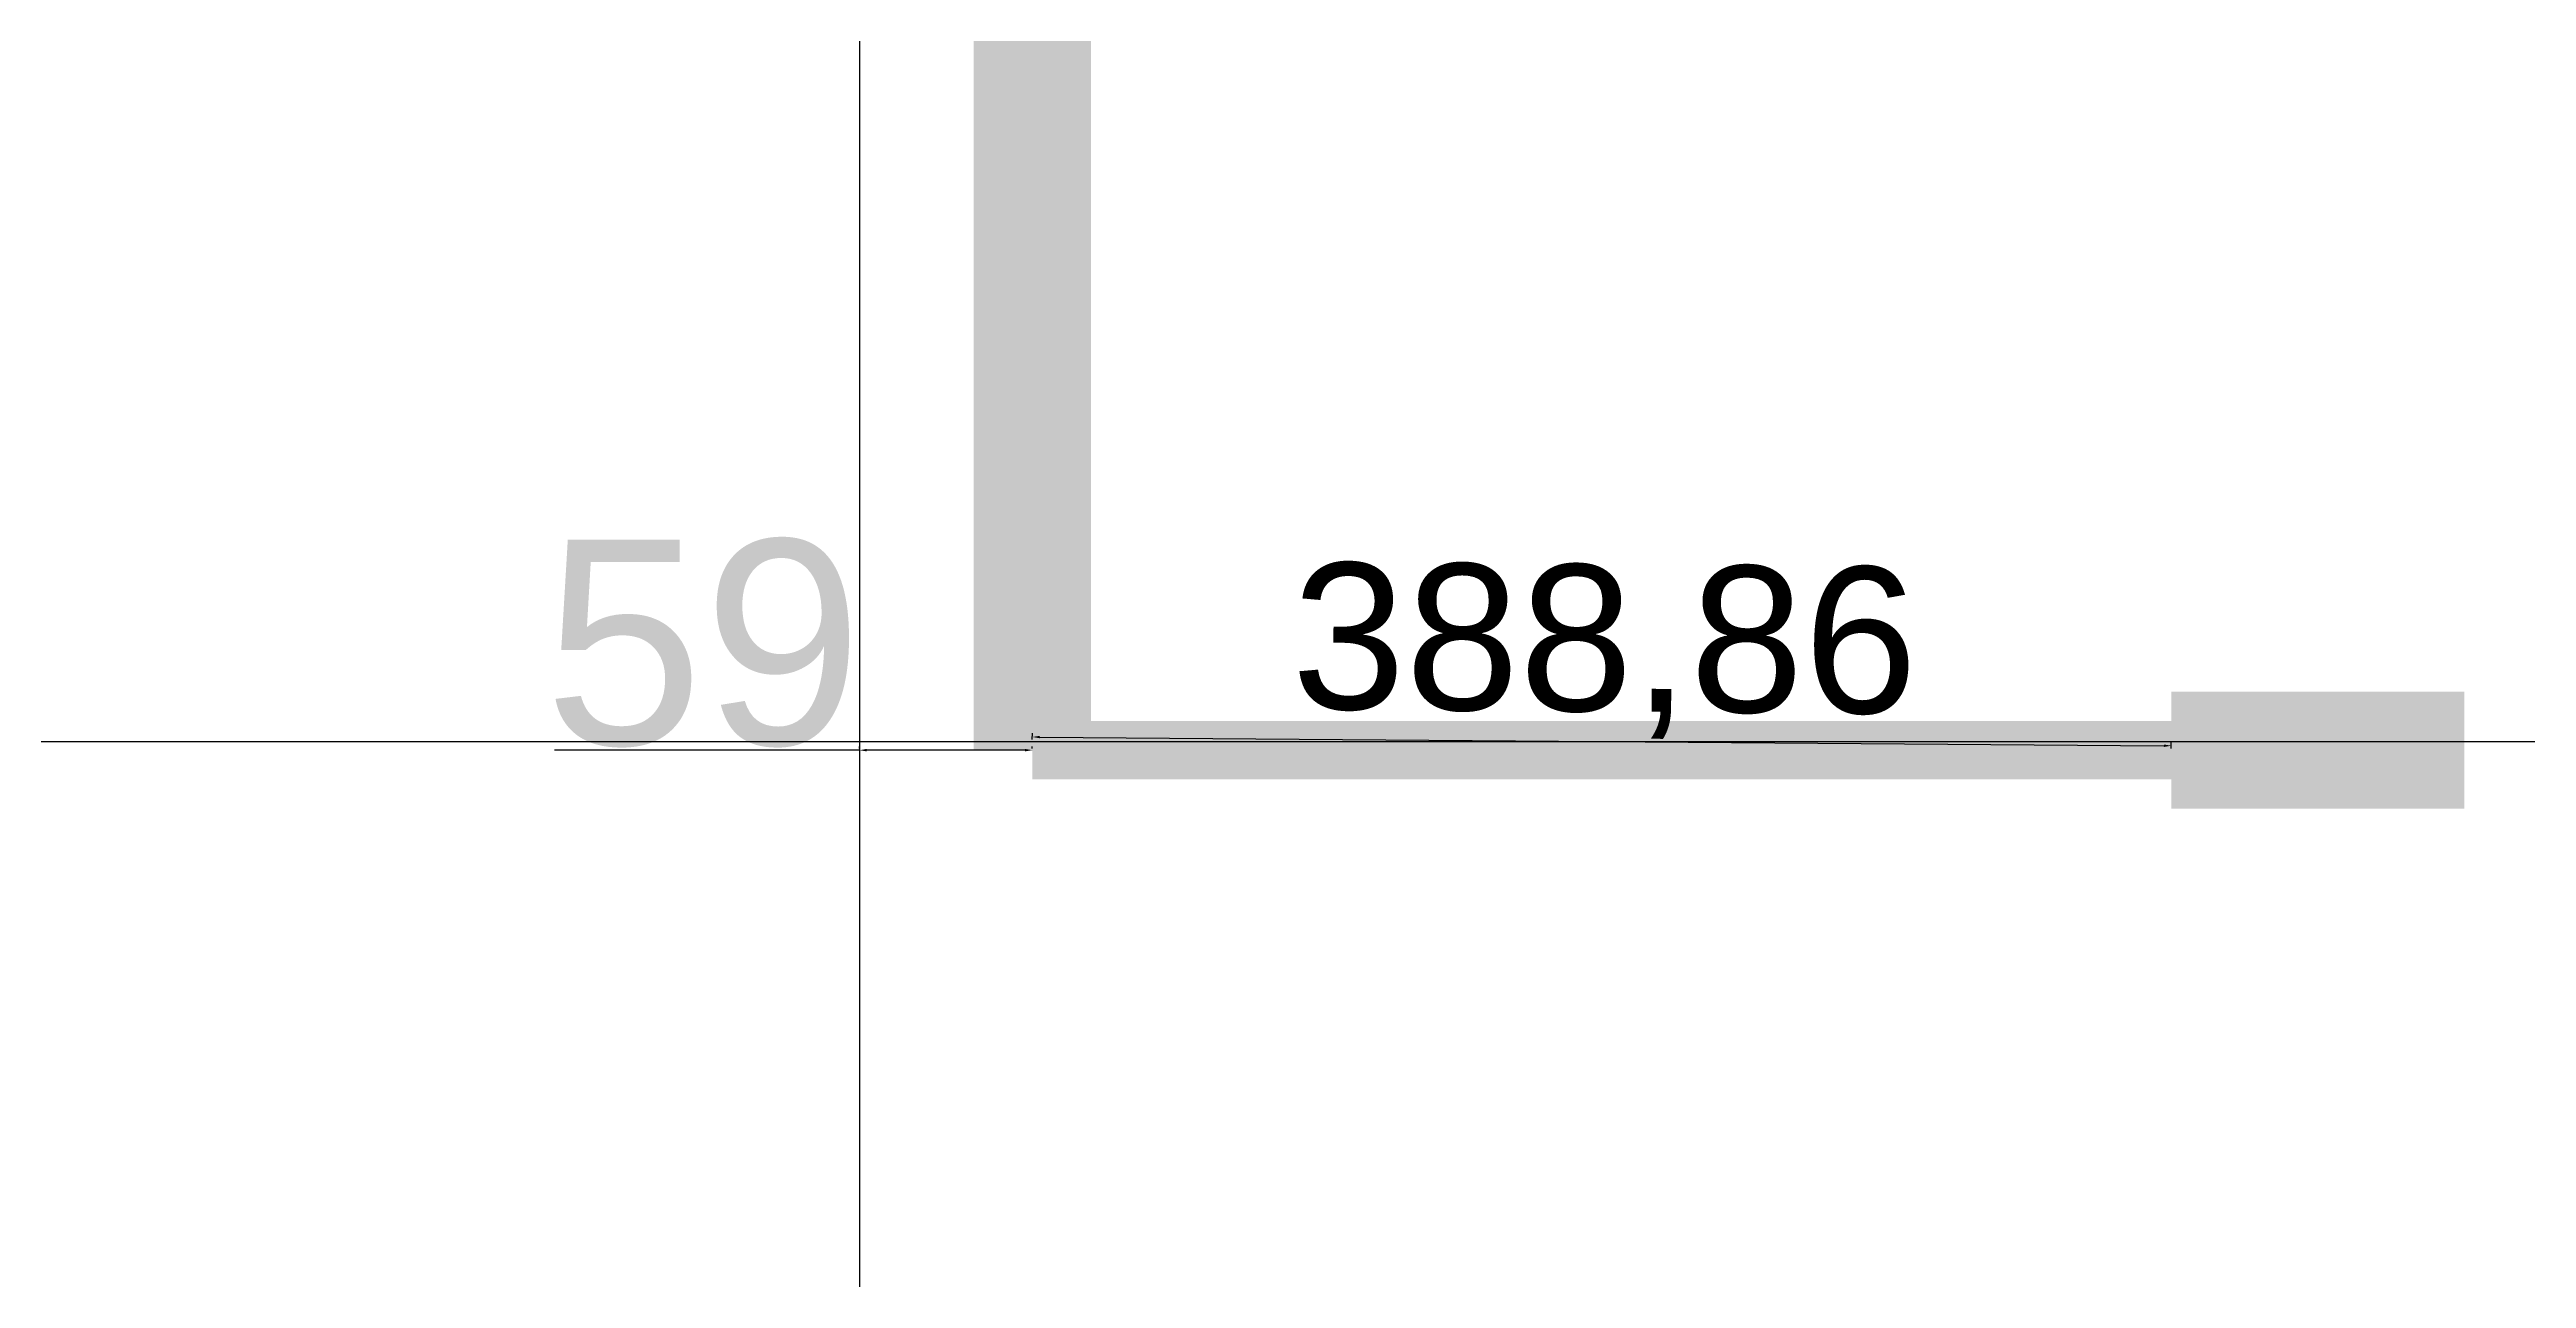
# Model space of a CAD drawing. Header units: millimetres. Extents: x 0 to 6090, y -6000 to 101.
# Drawn here: x 923 to 1769, y -2583 to -2164 of the extents above; entities that cross this region are included whole.
import ezdxf

# ---------------------------------------------------------------- set-up
doc = ezdxf.new("R2010")
doc.units = ezdxf.units.MM
doc.layers.add('high_way', color=7, linetype='Continuous', lineweight=40)
doc.styles.get("Standard").update_dxf_attribs({"font": 'arial.ttf'})
doc.dimstyles.new('ISO-25', dxfattribs={"dimtxt": 2.5, "dimasz": 2.5, "dimexe": 1.25, "dimexo": 0.625, "dimtad": 1, "dimtxsty": 'Standard', "dimcen": 2.5, "dimadec": 0, "dimazin": 0, "dimtfac": 1, "dimtmove": 0, "dimatfit": 3, "dimfxl": 1, "dimarcsym": 0})

# ---------------------------------------------------------------- blocks, each defined once
blk = doc.blocks.new('*U1')
at = {"layer": 'Defpoints'}
blk.add_line((0, 3000), (0, -3000), dxfattribs=at)
blk = doc.blocks.new('*U2')
at = {"layer": 'Defpoints', "color": 0, "linetype": 'ByBlock', "lineweight": -2, "transparency": 16777216}
for p in [(1200, 20), (1200, 10), (1200, 0)]:
    blk.add_blockref('*U1', p, dxfattribs=at)
blk = doc.blocks.new('*U3')
at = {"layer": 'Defpoints'}
blk.add_line((-3000, 0), (3000, 0), dxfattribs=at)
blk = doc.blocks.new('*U4')
at = {"layer": 'Defpoints', "color": 0, "linetype": 'ByBlock', "lineweight": -2, "transparency": 16777216}
for p in [(0, 3600), (10, 3600), (20, 3600), (30, 3600), (40, 3600), (50, 3600), (60, 3600), (70, 3600), (80, 3600), (90, 3600)]:
    blk.add_blockref('*U3', p, dxfattribs=at)
blk = doc.blocks.new('*D74')
at = {"layer": 'Defpoints', "color": 0, "lineweight": -2, "transparency": 16777216}
for p, q in [((1200, -2403), (1095.83, -2403)), ((1200, -2402.38), (1200, -2401.75)), ((1256.5, -2403), (1202.5, -2403)), ((1259, -2402.38), (1259, -2401.75))]:
    blk.add_line(p, q, dxfattribs=at)
at = {"layer": 'Defpoints', "color": 0, "transparency": 16777216}
for p in [(1200, -2403), (1200, -2403), (1259, -2403)]:
    blk.add_point(p, dxfattribs=at)
for points in [[(1202.5, -2402.58), (1202.5, -2403.42), (1200, -2403)], [(1256.5, -2402.58), (1256.5, -2403.42), (1259, -2403)]]:
    blk.add_solid(points, dxfattribs=at)
at = {"layer": 'Defpoints', "color": 0, "transparency": 16777216, "insert": (1146.67, -2366.63), "char_height": 2.5, "attachment_point": 5}
blk.add_mtext('{\\H28x;59}', dxfattribs=at)
blk = doc.blocks.new('*D77')
at = {"layer": 'Defpoints', "color": 0, "lineweight": -2, "transparency": 16777216}
for p, q in [((1259, -2399.38), (1259.02, -2397.24)), ((1261.51, -2398.51), (1645.36, -2401.48)), ((1647.86, -2402.38), (1647.87, -2400.24))]:
    blk.add_line(p, q, dxfattribs=at)
at = {"layer": 'Defpoints', "color": 0, "transparency": 16777216}
for p in [(1259, -2400), (1647.86, -2401.49), (1647.85, -2403)]:
    blk.add_point(p, dxfattribs=at)
for points in [[(1261.51, -2398.1), (1261.51, -2398.93), (1259.01, -2398.49)], [(1645.37, -2401.06), (1645.36, -2401.89), (1647.86, -2401.49)]]:
    blk.add_solid(points, dxfattribs=at)
at = {"layer": 'Defpoints', "color": 0, "transparency": 16777216, "insert": (1454.39, -2369.33), "char_height": 2.5, "attachment_point": 5, "rotation": 359.55797}
blk.add_mtext('{\\H20x;388,86}', dxfattribs=at)

msp = doc.modelspace()

# ---------------------------------------------------------------- linework, layer by layer
at = {"layer": 'high_way'}
for points, const_width in [([(1259, -2403), (1259, -2004.64)], 40), ([(1647.852, -2403), (1747.852, -2403)], 40), ([(1259, -2403), (1705.677, -2403)], 20)]:
    msp.add_lwpolyline(points, dxfattribs=dict(at, const_width=const_width))

# ---------------------------------------------------------------- block references
at = {"layer": 'Defpoints'}
for name, p in [('*U2', (0, -3000)), ('*U4', (3000, -6000))]:
    msp.add_blockref(name, p, dxfattribs=at)

# ---------------------------------------------------------------- dimensions: what is measured, and where the dimension line sits
dim = msp.add_linear_dim(base=(1200, -2403), p1=(1259, -2403), p2=(1200, -2403), text='{\\H28x;<>}', dimstyle='ISO-25', dxfattribs=at)
dim.commit()
dim.dimension.update_dxf_attribs({"geometry": '*D74', "text_midpoint": (1146.667, -2366.635)})
dim = msp.add_linear_dim(base=(1647.864, -2401.495), p1=(1259, -2400), p2=(1647.852, -2403), angle=359.557971, text='{\\H20x;<>}', dimstyle='ISO-25', dxfattribs=at)
dim.commit()
dim.dimension.update_dxf_attribs({"geometry": '*D77', "text_midpoint": (1454.149, -2400), "dimtype": 161})

doc.saveas('drawing.dxf')
